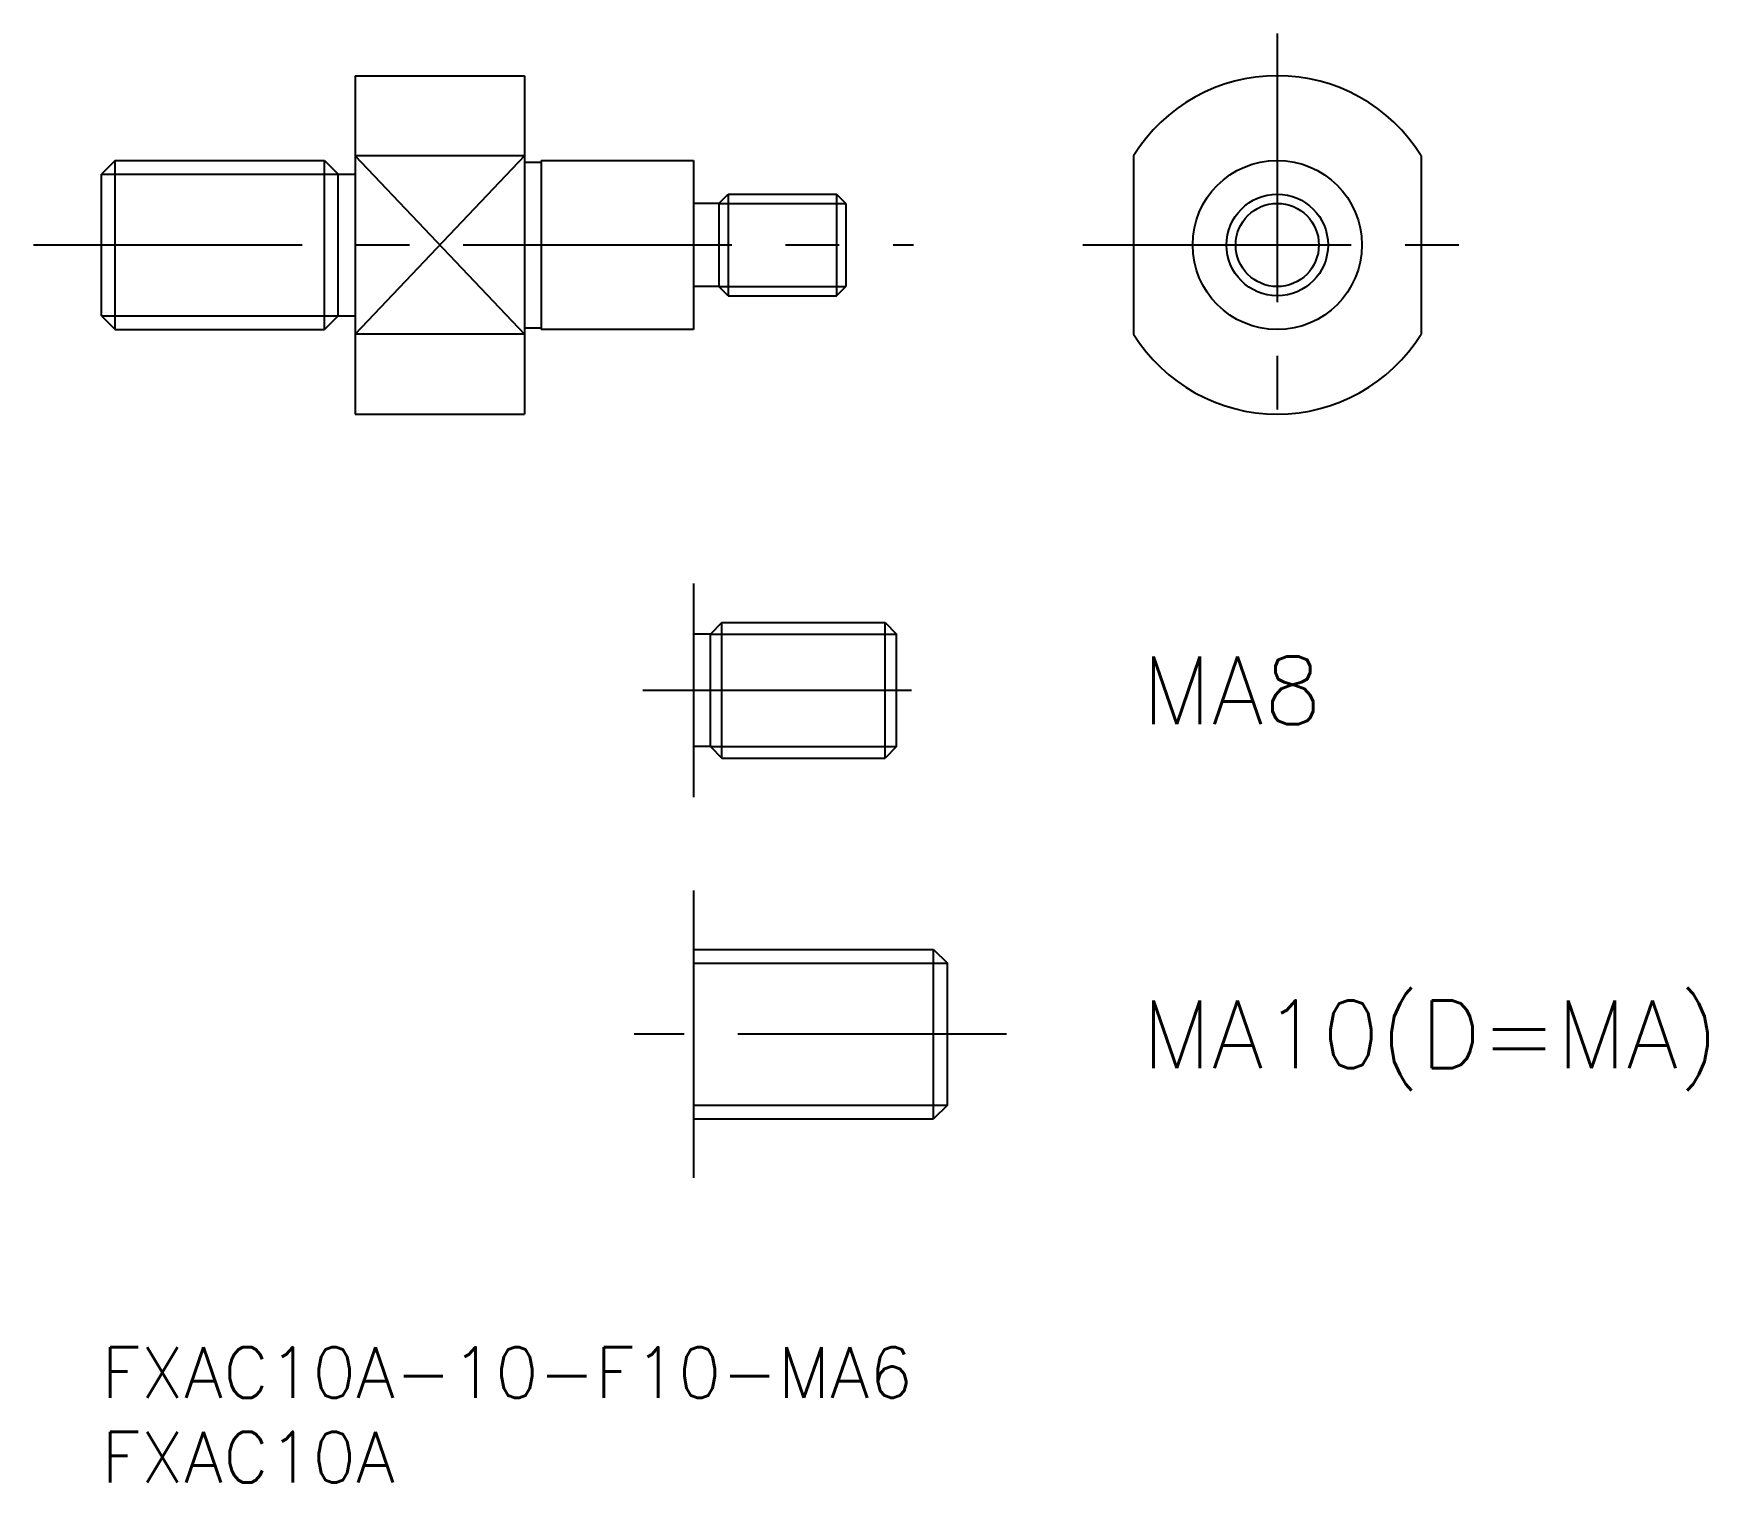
# Model space of a CAD drawing. Extents: x -4 to 94.9, y -8 to 77.6.
import ezdxf

# ---------------------------------------------------------------- set-up
doc = ezdxf.new("R2010")
doc.units = 0
doc.header["$LTSCALE"] = 0.5
doc.linetypes.add('CENTER', pattern=[50.8, 31.75, -6.35, 6.35, -6.35])
for name, color, linetype in [('MSM_CENTER', 1, 'CENTER'), ('MSM_CONTINUOUS', 7, 'CONTINUOUS'), ('MSM_NARROW', 5, 'CONTINUOUS'), ('MSM_PART_NUMBER', 7, 'CONTINUOUS')]:
    doc.layers.add(name, color=color, linetype=linetype)
doc.styles.get("Standard").update_dxf_attribs({"font": 'txt.shx', "height": 3, "bigfont": 'bigfont.shx'})

# ---------------------------------------------------------------- blocks, each defined once
blk = doc.blocks.new('*U4')
at = {"layer": 'MSM_PART_NUMBER'}
blk.add_text('FXAC10A-10-F10-MA6', height=3, dxfattribs=at).set_placement((0, -3))
blk = doc.blocks.new('*U5')
at = {"layer": 'MSM_PART_NUMBER'}
blk.add_text('FXAC10A', height=3, dxfattribs=at).set_placement((0, -8))
blk = doc.blocks.new('*U6')
at = {"layer": 'MSM_PART_NUMBER'}
blk.add_text('MA8', height=4, dxfattribs=at).set_placement((61.5, 36.8235))
blk = doc.blocks.new('*U7')
at = {"layer": 'MSM_PART_NUMBER'}
blk.add_text('MA10(D=MA)', height=4, dxfattribs=at).set_placement((61.5, 16.5))

msp = doc.modelspace()

# ---------------------------------------------------------------- linework, layer by layer
at = {"layer": 'MSM_CENTER'}
for p, q in [((69.5, 77.647), (69.5, 52.647)), ((-4.011, 65.147), (48, 65.147)), ((58, 65.147), (81, 65.147)), ((32, 38.824), (50, 38.824)), ((53.5, 18.5), (31.5, 18.5))]:
    msp.add_line(p, q, dxfattribs=at)
at = {"layer": 'MSM_CONTINUOUS'}
for p, q in [((15, 75.147), (15, 55.147)), ((15, 75.147), (25, 75.147)), ((25, 75.147), (25, 55.147)), ((25, 70.415), (15, 70.415)), ((61, 70.415), (61, 59.879)), ((78, 70.415), (78, 59.879)), ((0.812, 70.147), (0, 69.335)), ((0, 60.959), (0, 69.335)), ((0.812, 70.147), (13.188, 70.147)), ((0.812, 60.147), (0.812, 70.147)), ((13.188, 60.147), (13.188, 70.147)), ((13.188, 70.147), (14, 69.335)), ((14, 60.959), (14, 69.335)), ((14, 69.335), (15, 69.335)), ((25, 70.047), (26, 70.047)), ((26, 70.147), (35, 70.147)), ((26, 70.147), (26, 60.147)), ((35, 70.147), (35, 60.147)), ((36.5, 67.606), (35, 67.606)), ((36.5, 67.606), (37.041, 68.147)), ((36.5, 67.606), (36.5, 62.689)), ((37.041, 68.147), (43.458, 68.147)), ((37.041, 68.147), (37.041, 62.147)), ((44, 67.606), (43.458, 68.147)), ((43.458, 68.147), (43.458, 62.147)), ((44, 67.606), (44, 62.689)), ((36.5, 62.689), (35, 62.689)), ((37.041, 62.147), (36.5, 62.689)), ((43.458, 62.147), (44, 62.689)), ((37.041, 62.147), (43.458, 62.147)), ((0, 60.959), (0.812, 60.147)), ((14, 60.959), (13.188, 60.147)), ((14, 60.959), (15, 60.959)), ((0.812, 60.147), (13.188, 60.147)), ((25, 59.879), (15, 59.879)), ((25, 60.247), (26, 60.247)), ((35, 60.147), (26, 60.147)), ((15, 55.147), (25, 55.147)), ((35, 45.147), (35, 32.5)), ((36.676, 42.823), (36, 42.147)), ((36.676, 42.823), (46.323, 42.823)), ((36.676, 34.823), (36.676, 42.823)), ((46.323, 34.823), (46.323, 42.823)), ((46.323, 42.823), (47, 42.147)), ((36, 42.147), (35, 42.147)), ((36, 35.5), (36, 42.147)), ((47, 35.5), (47, 42.147)), ((36, 35.5), (35, 35.5)), ((36, 35.5), (36.676, 34.823)), ((36.676, 34.823), (46.323, 34.823)), ((47, 35.5), (46.323, 34.823)), ((35, 27), (35, 10)), ((35, 23.5), (49.188, 23.5)), ((49.188, 13.5), (49.188, 23.5)), ((49.188, 23.5), (50, 22.688)), ((50, 14.312), (50, 22.688)), ((50, 14.312), (49.188, 13.5)), ((35, 13.5), (49.188, 13.5))]:
    msp.add_line(p, q, dxfattribs=at)
for radius in [5, 3]:
    msp.add_circle((69.5, 65.147), radius, dxfattribs=at)
for start, end in [(31.78833, 148.21167), (211.78833, 328.21167)]:
    msp.add_arc((69.5, 65.147), 10, start, end, dxfattribs=at)
at = {"layer": 'MSM_NARROW'}
for p, q in [((15, 70.415), (25, 59.879)), ((25, 70.415), (15, 59.879)), ((0, 69.335), (14, 69.335)), ((36.5, 67.606), (44, 67.606)), ((36.5, 62.689), (44, 62.689)), ((0, 60.959), (14, 60.959)), ((36, 42.147), (47, 42.147)), ((36, 35.5), (47, 35.5)), ((35, 22.688), (50, 22.688)), ((35, 14.312), (50, 14.312))]:
    msp.add_line(p, q, dxfattribs=at)
msp.add_circle((69.5, 65.147), 2.458, dxfattribs=at)

# ---------------------------------------------------------------- block references
at = {"layer": 'MSM_CONTINUOUS'}
for name in ['*U6', '*U7', '*U4', '*U5']:
    msp.add_blockref(name, (0, 0), dxfattribs=at)

doc.saveas('drawing.dxf')
